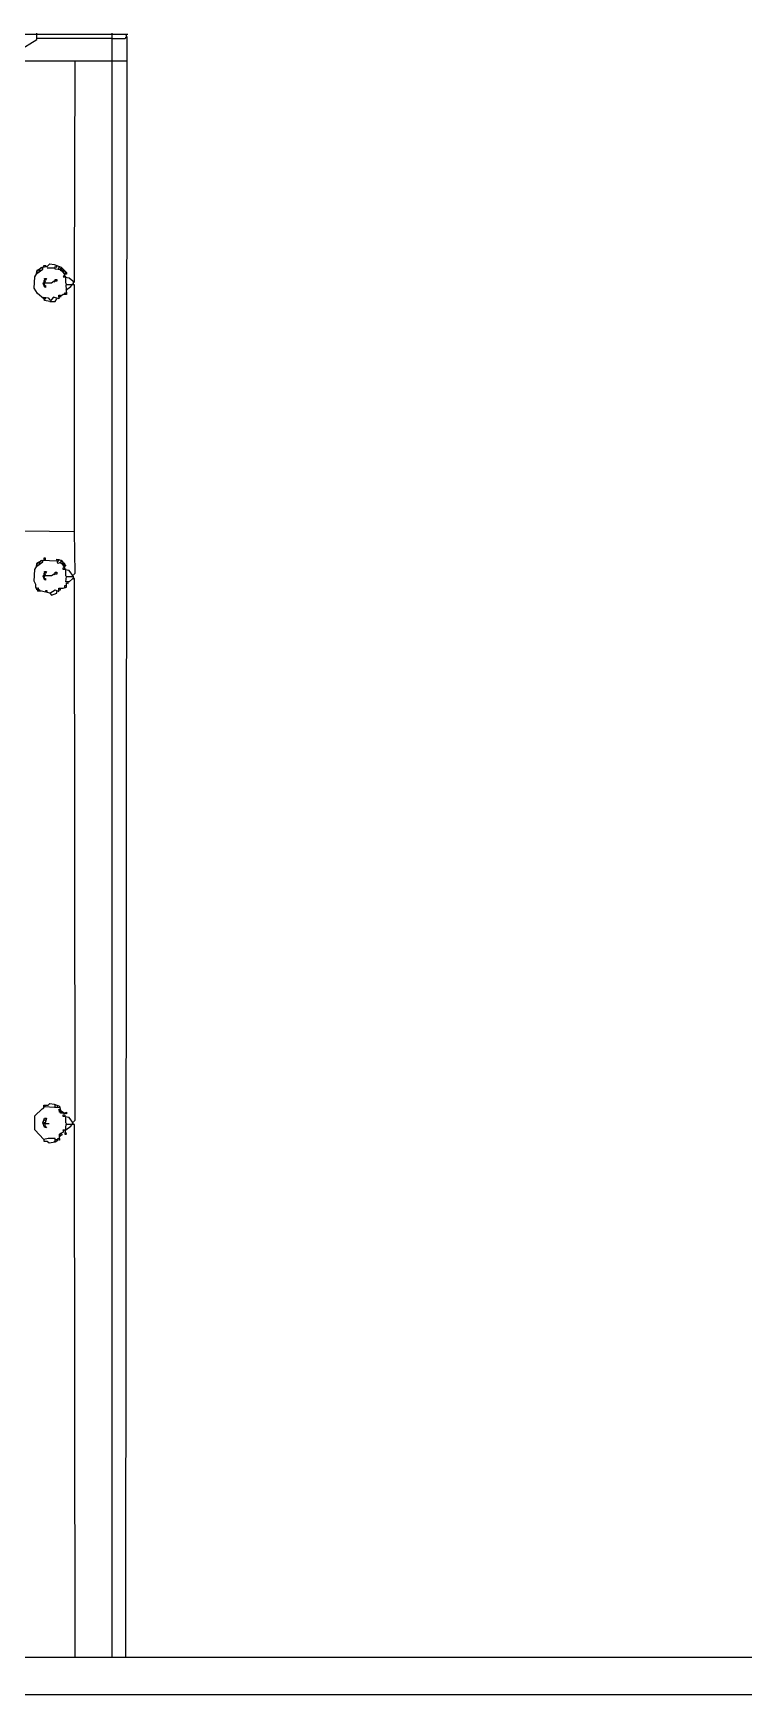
# Model space of a CAD drawing. Extents: x 3792242 to 5145247, y -1546315 to -1031918.
# Drawn here: x 4281613 to 4282186, y -1515644 to -1514304 of the extents above; entities that cross this region are included whole.
import ezdxf

# ---------------------------------------------------------------- set-up
doc = ezdxf.new("R2010")
doc.units = 0
doc.header["$MEASUREMENT"] = 0
doc.layers.add('TENKÁ', color=7, linetype='CONTINUOUS')
doc.layers.add('ZZ-chladenie', color=133, linetype='CONTINUOUS')

msp = doc.modelspace()

# ---------------------------------------------------------------- linework, layer by layer
at = {"layer": 'TENKÁ'}
for p, q in [((4307997.714, -1515613.77), (4262097.714, -1515613.77)), ((4307997.714, -1515643.77), (4262097.714, -1515643.77))]:
    msp.add_line(p, q, dxfattribs=at)
at = {"layer": 'ZZ-chladenie', "color": 9}
for p, q in [((4280757.263, -1514304.266), (4281687.162, -1514304.973)), ((4281600.955, -1514318.399), (4281615.794, -1514309.213)), ((4281615.794, -1514304.973), (4281615.794, -1514304.266)), ((4281615.794, -1514309.213), (4281615.794, -1514304.973)), ((4281676.562, -1514308.506), (4281616.501, -1514308.506)), ((4281676.562, -1515613.77), (4281676.562, -1514304.266)), ((4281676.562, -1514308.506), (4281687.162, -1514308.506)), ((4281687.162, -1514304.973), (4281689.281, -1514304.973)), ((4281687.162, -1514308.506), (4281687.868, -1514307.799)), ((4281687.868, -1514307.799), (4281687.162, -1514307.799)), ((4281687.868, -1514305.679), (4281688.575, -1514304.973)), ((4281688.575, -1514307.799), (4281687.868, -1514305.679)), ((4281688.575, -1514325.465), (4281688.575, -1514307.799)), ((4281646.885, -1514326.878), (4281605.901, -1514326.878)), ((4281646.178, -1514504.944), (4281646.885, -1514326.878)), ((4281676.562, -1514326.878), (4281646.885, -1514326.878)), ((4281687.868, -1514326.878), (4281676.562, -1514326.878)), ((4281687.483, -1515613.77), (4281688.575, -1514325.465)), ((4281687.868, -1514326.878), (4281688.575, -1514326.171)), ((4281615.794, -1514495.758), (4281620.033, -1514492.931)), ((4281615.794, -1514497.877), (4281620.74, -1514494.344)), ((4281615.794, -1514496.464), (4281616.501, -1514495.758)), ((4281615.794, -1514497.877), (4281615.794, -1514495.758)), ((4281616.501, -1514497.171), (4281615.794, -1514496.464)), ((4281616.501, -1514495.758), (4281616.501, -1514495.051)), ((4281616.501, -1514495.051), (4281617.207, -1514495.051)), ((4281617.914, -1514494.344), (4281617.207, -1514495.051)), ((4281617.207, -1514496.464), (4281617.914, -1514496.464)), ((4281618.62, -1514495.051), (4281617.914, -1514494.344)), ((4281617.914, -1514495.758), (4281618.62, -1514495.051)), ((4281617.914, -1514496.464), (4281617.914, -1514495.758)), ((4281619.327, -1514493.638), (4281619.327, -1514492.931)), ((4281620.033, -1514492.931), (4281624.274, -1514492.224)), ((4281620.74, -1514494.344), (4281620.74, -1514492.931)), ((4281621.447, -1514492.931), (4281621.447, -1514491.518)), ((4281621.447, -1514491.518), (4281622.86, -1514491.518)), ((4281622.86, -1514491.518), (4281623.567, -1514492.224)), ((4281623.567, -1514492.224), (4281622.86, -1514492.224)), ((4281624.274, -1514492.224), (4281626.393, -1514490.105)), ((4281630.633, -1514493.638), (4281624.274, -1514493.638)), ((4281626.393, -1514490.105), (4281629.926, -1514490.811)), ((4281629.926, -1514490.811), (4281635.579, -1514492.931)), ((4281630.633, -1514494.344), (4281630.633, -1514492.224)), ((4281630.633, -1514492.224), (4281632.046, -1514492.931)), ((4281635.579, -1514495.051), (4281630.633, -1514494.344)), ((4281632.046, -1514492.931), (4281632.046, -1514491.518)), ((4281633.459, -1514493.638), (4281634.166, -1514492.931)), ((4281633.459, -1514495.051), (4281633.459, -1514493.638)), ((4281634.166, -1514492.931), (4281634.166, -1514492.224)), ((4281634.872, -1514494.344), (4281635.579, -1514493.638)), ((4281635.579, -1514495.051), (4281634.872, -1514494.344)), ((4281635.579, -1514495.758), (4281634.872, -1514495.051)), ((4281635.579, -1514492.931), (4281639.819, -1514497.171)), ((4281636.285, -1514493.638), (4281635.579, -1514493.638)), ((4281638.406, -1514498.584), (4281635.579, -1514495.051)), ((4281636.285, -1514495.758), (4281635.579, -1514495.758)), ((4281636.285, -1514494.344), (4281636.285, -1514493.638)), ((4281636.992, -1514495.051), (4281636.285, -1514494.344)), ((4281636.992, -1514496.464), (4281636.285, -1514495.758)), ((4281637.699, -1514495.758), (4281636.992, -1514495.051)), ((4281637.699, -1514497.171), (4281636.992, -1514496.464)), ((4281638.406, -1514495.758), (4281637.699, -1514495.758)), ((4281638.406, -1514496.464), (4281638.406, -1514495.758)), ((4281639.112, -1514497.171), (4281638.406, -1514496.464)), ((4281613.674, -1514509.89), (4281614.381, -1514500.704)), ((4281616.501, -1514514.129), (4281613.674, -1514509.89)), ((4281614.381, -1514500.704), (4281615.794, -1514497.877)), ((4281615.794, -1514497.877), (4281615.087, -1514497.877)), ((4281615.794, -1514497.877), (4281616.501, -1514497.171)), ((4281627.806, -1514505.65), (4281620.74, -1514505.65)), ((4281620.74, -1514505.65), (4281621.447, -1514507.77)), ((4281622.86, -1514503.531), (4281621.447, -1514503.531)), ((4281621.447, -1514503.531), (4281621.447, -1514504.944)), ((4281621.447, -1514504.944), (4281622.86, -1514504.944)), ((4281622.153, -1514506.357), (4281621.447, -1514507.063)), ((4281621.447, -1514507.063), (4281622.153, -1514507.063)), ((4281621.447, -1514507.77), (4281622.86, -1514507.77)), ((4281622.86, -1514509.183), (4281621.447, -1514508.476)), ((4281622.86, -1514504.944), (4281622.153, -1514502.117)), ((4281622.153, -1514502.117), (4281623.567, -1514502.117)), ((4281622.153, -1514507.063), (4281622.153, -1514506.357)), ((4281623.567, -1514502.117), (4281622.86, -1514503.531)), ((4281622.86, -1514507.77), (4281622.86, -1514509.183)), ((4281629.926, -1514504.237), (4281627.806, -1514505.65)), ((4281630.633, -1514504.237), (4281629.926, -1514504.944)), ((4281632.046, -1514504.237), (4281629.926, -1514504.237)), ((4281630.633, -1514504.237), (4281630.633, -1514502.824)), ((4281630.633, -1514502.824), (4281632.046, -1514502.824)), ((4281632.046, -1514502.824), (4281632.046, -1514504.237)), ((4281638.406, -1514498.584), (4281636.992, -1514500.704)), ((4281636.992, -1514500.704), (4281641.939, -1514501.41)), ((4281637.699, -1514497.877), (4281637.699, -1514497.171)), ((4281638.406, -1514498.584), (4281637.699, -1514497.877)), ((4281638.406, -1514497.877), (4281639.112, -1514497.171)), ((4281638.406, -1514499.997), (4281638.406, -1514498.584)), ((4281639.819, -1514498.584), (4281638.406, -1514498.584)), ((4281639.112, -1514500.704), (4281638.406, -1514499.997)), ((4281639.112, -1514505.65), (4281639.112, -1514500.704)), ((4281639.819, -1514506.357), (4281639.112, -1514505.65)), ((4281646.178, -1514507.063), (4281639.112, -1514507.063)), ((4281639.112, -1514507.063), (4281639.819, -1514514.836)), ((4281639.112, -1514511.303), (4281643.352, -1514508.476)), ((4281639.819, -1514497.171), (4281639.819, -1514498.584)), ((4281641.939, -1514501.41), (4281646.178, -1514504.944)), ((4281643.352, -1514508.476), (4281644.765, -1514506.357)), ((4281645.471, -1514506.357), (4281645.471, -1514504.944)), ((4281646.178, -1514706.327), (4281646.178, -1514507.063)), ((4281621.447, -1514518.369), (4281616.501, -1514514.129)), ((4281622.153, -1514519.782), (4281621.447, -1514516.956)), ((4281621.447, -1514516.956), (4281624.98, -1514517.663)), ((4281621.447, -1514518.369), (4281622.86, -1514518.369)), ((4281626.393, -1514520.489), (4281622.153, -1514519.782)), ((4281622.86, -1514518.369), (4281622.86, -1514516.956)), ((4281624.98, -1514517.663), (4281626.393, -1514519.076)), ((4281629.219, -1514516.956), (4281626.393, -1514520.489)), ((4281626.393, -1514520.489), (4281630.633, -1514520.489)), ((4281633.459, -1514518.369), (4281629.219, -1514516.956)), ((4281630.633, -1514520.489), (4281632.046, -1514518.369)), ((4281633.459, -1514516.956), (4281633.459, -1514515.542)), ((4281633.459, -1514515.542), (4281634.872, -1514515.542)), ((4281634.166, -1514516.956), (4281633.459, -1514516.956)), ((4281633.459, -1514516.956), (4281633.459, -1514518.369)), ((4281636.992, -1514514.836), (4281634.166, -1514516.956)), ((4281634.872, -1514515.542), (4281634.872, -1514516.249)), ((4281634.872, -1514516.249), (4281634.872, -1514516.956)), ((4281639.819, -1514514.836), (4281636.992, -1514514.836)), ((4281638.406, -1514514.836), (4281638.406, -1514513.423)), ((4281638.406, -1514513.423), (4281639.112, -1514513.423)), ((4281639.112, -1514513.423), (4281639.819, -1514513.423)), ((4281646.178, -1514706.327), (4281605.901, -1514705.621)), ((4281646.885, -1514739.538), (4281646.178, -1514706.327)), ((4281613.674, -1514745.897), (4281614.381, -1514736.712)), ((4281614.381, -1514736.712), (4281615.794, -1514733.885)), ((4281615.794, -1514733.885), (4281615.087, -1514733.885)), ((4281615.794, -1514731.765), (4281620.033, -1514728.939)), ((4281615.794, -1514733.885), (4281620.74, -1514730.352)), ((4281615.794, -1514732.472), (4281616.501, -1514731.765)), ((4281615.794, -1514733.885), (4281615.794, -1514731.765)), ((4281616.501, -1514733.178), (4281615.794, -1514732.472)), ((4281615.794, -1514733.885), (4281616.501, -1514733.178)), ((4281616.501, -1514731.765), (4281616.501, -1514731.059)), ((4281616.501, -1514731.059), (4281617.207, -1514731.059)), ((4281617.914, -1514730.352), (4281617.207, -1514731.059)), ((4281617.207, -1514732.472), (4281617.914, -1514732.472)), ((4281618.62, -1514731.059), (4281617.914, -1514730.352)), ((4281617.914, -1514731.765), (4281618.62, -1514731.059)), ((4281617.914, -1514732.472), (4281617.914, -1514731.765)), ((4281619.327, -1514729.646), (4281619.327, -1514728.939)), ((4281620.033, -1514728.939), (4281632.046, -1514729.646)), ((4281620.74, -1514730.352), (4281620.74, -1514728.939)), ((4281622.86, -1514727.526), (4281621.447, -1514727.526)), ((4281621.447, -1514727.526), (4281621.447, -1514728.939)), ((4281622.86, -1514728.939), (4281622.86, -1514727.526)), ((4281632.753, -1514731.765), (4281632.046, -1514728.232)), ((4281632.046, -1514728.232), (4281635.579, -1514728.939)), ((4281632.046, -1514729.646), (4281633.459, -1514729.646)), ((4281634.872, -1514731.059), (4281632.753, -1514731.765)), ((4281633.459, -1514729.646), (4281633.459, -1514728.232)), ((4281635.579, -1514729.646), (4281634.872, -1514730.352)), ((4281636.992, -1514733.178), (4281634.872, -1514731.059)), ((4281636.285, -1514731.765), (4281634.872, -1514731.765)), ((4281635.579, -1514728.939), (4281639.112, -1514733.885)), ((4281636.285, -1514729.646), (4281635.579, -1514729.646)), ((4281636.285, -1514730.352), (4281636.285, -1514729.646)), ((4281636.992, -1514731.059), (4281636.285, -1514730.352)), ((4281636.992, -1514732.472), (4281636.285, -1514731.765)), ((4281637.699, -1514731.765), (4281636.992, -1514731.059)), ((4281637.699, -1514733.178), (4281636.992, -1514732.472)), ((4281638.406, -1514735.298), (4281636.992, -1514733.178)), ((4281636.992, -1514736.712), (4281636.992, -1514735.298)), ((4281636.992, -1514735.298), (4281638.406, -1514735.298)), ((4281641.939, -1514737.418), (4281636.992, -1514736.712)), ((4281638.406, -1514731.765), (4281637.699, -1514731.765)), ((4281637.699, -1514733.885), (4281637.699, -1514733.178)), ((4281638.406, -1514733.885), (4281637.699, -1514733.885)), ((4281638.406, -1514732.472), (4281638.406, -1514731.765)), ((4281639.112, -1514733.885), (4281638.406, -1514733.885)), ((4281638.406, -1514736.005), (4281638.406, -1514735.298)), ((4281639.112, -1514736.712), (4281638.406, -1514736.005)), ((4281639.112, -1514741.657), (4281639.112, -1514736.712)), ((4281645.471, -1514742.364), (4281641.939, -1514737.418)), ((4281615.087, -1514748.724), (4281613.674, -1514745.897)), ((4281615.087, -1514750.844), (4281615.087, -1514748.724)), ((4281617.207, -1514754.377), (4281615.087, -1514750.844)), ((4281627.806, -1514741.657), (4281620.74, -1514741.657)), ((4281620.74, -1514741.657), (4281621.447, -1514743.778)), ((4281622.86, -1514739.538), (4281621.447, -1514739.538)), ((4281621.447, -1514739.538), (4281621.447, -1514740.951)), ((4281621.447, -1514740.951), (4281622.86, -1514740.951)), ((4281622.153, -1514742.364), (4281621.447, -1514743.071)), ((4281621.447, -1514743.071), (4281622.153, -1514743.071)), ((4281621.447, -1514743.778), (4281622.86, -1514743.778)), ((4281622.86, -1514745.191), (4281621.447, -1514744.484)), ((4281622.86, -1514740.951), (4281622.153, -1514738.125)), ((4281622.153, -1514738.125), (4281623.567, -1514738.125)), ((4281622.153, -1514743.071), (4281622.153, -1514742.364)), ((4281623.567, -1514738.125), (4281622.86, -1514739.538)), ((4281622.86, -1514743.778), (4281622.86, -1514745.191)), ((4281629.926, -1514740.244), (4281627.806, -1514741.657)), ((4281630.633, -1514740.244), (4281629.926, -1514740.951)), ((4281632.046, -1514740.244), (4281629.926, -1514740.244)), ((4281630.633, -1514740.244), (4281630.633, -1514738.831)), ((4281630.633, -1514738.831), (4281632.046, -1514738.831)), ((4281632.046, -1514738.831), (4281632.046, -1514740.244)), ((4281636.992, -1514751.551), (4281639.819, -1514750.844)), ((4281638.406, -1514750.844), (4281638.406, -1514749.43)), ((4281638.406, -1514749.43), (4281639.112, -1514749.43)), ((4281639.819, -1514742.364), (4281639.112, -1514741.657)), ((4281639.112, -1514746.604), (4281639.819, -1514742.364)), ((4281641.939, -1514746.604), (4281639.112, -1514746.604)), ((4281639.819, -1514742.364), (4281645.471, -1514742.364)), ((4281639.819, -1514750.844), (4281639.819, -1514747.311)), ((4281639.819, -1514747.311), (4281641.232, -1514748.017)), ((4281641.232, -1514748.017), (4281641.232, -1514746.604)), ((4281644.765, -1514743.778), (4281641.939, -1514746.604)), ((4281645.471, -1514743.778), (4281644.765, -1514744.484)), ((4281646.178, -1514743.778), (4281644.765, -1514743.778)), ((4281645.471, -1514740.951), (4281646.885, -1514739.538)), ((4281645.471, -1514743.778), (4281645.471, -1514742.364)), ((4281646.885, -1515180.462), (4281646.178, -1514743.778)), ((4281615.794, -1514752.964), (4281615.794, -1514752.257)), ((4281616.501, -1514752.964), (4281615.794, -1514752.964)), ((4281617.207, -1514751.551), (4281616.501, -1514751.551)), ((4281618.62, -1514753.67), (4281616.501, -1514751.551)), ((4281617.207, -1514753.67), (4281616.501, -1514752.964)), ((4281617.207, -1514752.257), (4281617.207, -1514751.551)), ((4281617.914, -1514752.964), (4281617.207, -1514753.67)), ((4281618.62, -1514753.67), (4281617.207, -1514754.377)), ((4281618.62, -1514753.67), (4281617.914, -1514752.964)), ((4281618.62, -1514753.67), (4281618.62, -1514754.377)), ((4281626.393, -1514755.79), (4281618.62, -1514753.67)), ((4281624.274, -1514753.67), (4281622.86, -1514753.67)), ((4281622.86, -1514753.67), (4281622.86, -1514754.377)), ((4281624.274, -1514755.083), (4281624.274, -1514753.67)), ((4281626.393, -1514755.79), (4281630.633, -1514752.964)), ((4281626.393, -1514755.79), (4281627.1, -1514755.083)), ((4281626.393, -1514755.79), (4281627.806, -1514757.203)), ((4281627.806, -1514757.203), (4281632.046, -1514755.79)), ((4281630.633, -1514752.964), (4281633.459, -1514754.377)), ((4281632.046, -1514755.79), (4281632.046, -1514754.377)), ((4281633.459, -1514754.377), (4281633.459, -1514751.551)), ((4281633.459, -1514751.551), (4281636.992, -1514751.551)), ((4281633.459, -1514752.964), (4281634.872, -1514752.964)), ((4281634.872, -1514752.964), (4281634.872, -1514752.257)), ((4281614.381, -1515176.929), (4281620.033, -1515171.277)), ((4281614.381, -1515188.235), (4281614.381, -1515176.929)), ((4281620.033, -1515171.277), (4281621.447, -1515170.57)), ((4281620.74, -1515182.582), (4281622.153, -1515179.049)), ((4281621.447, -1515170.57), (4281621.447, -1515168.45)), ((4281621.447, -1515168.45), (4281624.98, -1515168.45)), ((4281622.153, -1515169.863), (4281622.86, -1515169.156)), ((4281634.166, -1515170.57), (4281622.153, -1515169.863)), ((4281622.153, -1515179.049), (4281623.567, -1515179.049)), ((4281623.567, -1515179.049), (4281622.153, -1515184.702)), ((4281624.98, -1515168.45), (4281626.393, -1515167.037)), ((4281626.393, -1515167.037), (4281629.926, -1515167.743)), ((4281629.926, -1515167.743), (4281634.166, -1515169.156)), ((4281630.633, -1515169.863), (4281630.633, -1515168.45)), ((4281630.633, -1515169.863), (4281630.633, -1515170.57)), ((4281632.753, -1515169.863), (4281632.046, -1515169.156)), ((4281634.872, -1515174.809), (4281633.459, -1515171.983)), ((4281633.459, -1515171.983), (4281634.166, -1515171.983)), ((4281634.166, -1515169.156), (4281634.872, -1515172.69)), ((4281634.872, -1515171.983), (4281634.166, -1515171.983)), ((4281634.166, -1515174.103), (4281634.166, -1515173.396)), ((4281634.872, -1515174.103), (4281634.166, -1515174.103)), ((4281634.872, -1515172.69), (4281634.872, -1515171.983)), ((4281635.579, -1515173.396), (4281634.872, -1515172.69)), ((4281634.872, -1515172.69), (4281638.406, -1515174.809)), ((4281635.579, -1515174.809), (4281634.872, -1515174.103)), ((4281639.819, -1515175.516), (4281634.872, -1515174.809)), ((4281636.285, -1515174.103), (4281635.579, -1515173.396)), ((4281636.285, -1515174.103), (4281635.579, -1515174.809)), ((4281636.285, -1515174.103), (4281636.992, -1515174.103)), ((4281636.992, -1515177.636), (4281636.992, -1515176.222)), ((4281636.992, -1515176.222), (4281638.406, -1515176.222)), ((4281641.939, -1515178.343), (4281636.992, -1515177.636)), ((4281638.406, -1515174.809), (4281639.819, -1515174.103)), ((4281638.406, -1515176.222), (4281638.406, -1515177.636)), ((4281639.112, -1515182.582), (4281639.112, -1515177.636)), ((4281639.819, -1515174.103), (4281639.819, -1515175.516)), ((4281645.471, -1515183.289), (4281641.939, -1515178.343)), ((4281621.447, -1515196.008), (4281614.381, -1515188.235)), ((4281622.153, -1515186.115), (4281620.74, -1515182.582)), ((4281621.447, -1515182.582), (4281622.153, -1515181.876)), ((4281622.153, -1515183.289), (4281621.447, -1515182.582)), ((4281622.153, -1515180.462), (4281622.86, -1515180.462)), ((4281622.86, -1515180.462), (4281622.153, -1515180.462)), ((4281622.153, -1515183.289), (4281625.687, -1515183.289)), ((4281622.153, -1515184.702), (4281623.567, -1515186.822)), ((4281622.153, -1515186.115), (4281622.86, -1515185.408)), ((4281623.567, -1515186.822), (4281622.153, -1515186.115)), ((4281622.86, -1515185.408), (4281622.86, -1515184.702)), ((4281634.166, -1515191.768), (4281637.699, -1515189.648)), ((4281634.166, -1515192.474), (4281634.872, -1515191.768)), ((4281634.166, -1515193.888), (4281636.285, -1515191.768)), ((4281634.166, -1515195.301), (4281634.166, -1515191.768)), ((4281634.872, -1515193.181), (4281634.166, -1515192.474)), ((4281634.166, -1515193.888), (4281634.872, -1515193.181)), ((4281634.872, -1515191.768), (4281634.872, -1515191.061)), ((4281634.872, -1515191.061), (4281635.579, -1515191.061)), ((4281635.579, -1515192.474), (4281636.285, -1515192.474)), ((4281636.285, -1515192.474), (4281636.285, -1515191.768)), ((4281637.699, -1515189.648), (4281636.992, -1515188.235)), ((4281636.992, -1515188.235), (4281639.112, -1515188.235)), ((4281639.112, -1515183.995), (4281638.406, -1515191.768)), ((4281638.406, -1515191.768), (4281639.819, -1515191.768)), ((4281639.819, -1515183.289), (4281639.112, -1515182.582)), ((4281646.178, -1515183.995), (4281639.112, -1515183.995)), ((4281639.112, -1515188.235), (4281643.352, -1515185.408)), ((4281639.819, -1515191.768), (4281639.112, -1515190.355)), ((4281643.352, -1515185.408), (4281644.765, -1515183.289)), ((4281645.471, -1515181.876), (4281646.885, -1515180.462)), ((4281646.873, -1515613.77), (4281646.178, -1515183.995)), ((4281624.98, -1515195.301), (4281621.447, -1515196.008)), ((4281621.447, -1515196.008), (4281621.447, -1515197.421)), ((4281621.447, -1515197.421), (4281624.274, -1515197.421)), ((4281624.274, -1515197.421), (4281625.687, -1515198.834)), ((4281630.633, -1515195.301), (4281624.98, -1515195.301)), ((4281625.687, -1515198.834), (4281630.633, -1515198.127)), ((4281630.633, -1515197.421), (4281629.926, -1515198.127)), ((4281630.633, -1515197.421), (4281630.633, -1515195.301)), ((4281630.633, -1515196.008), (4281632.046, -1515196.008)), ((4281630.633, -1515198.127), (4281632.753, -1515196.714)), ((4281632.046, -1515196.008), (4281632.046, -1515196.714)), ((4281632.753, -1515196.714), (4281632.753, -1515195.301)), ((4281632.753, -1515195.301), (4281634.166, -1515195.301)), ((4281634.166, -1515193.888), (4281633.459, -1515193.888)), ((4281634.166, -1515196.714), (4281633.459, -1515196.714)), ((4281634.166, -1515195.301), (4281634.166, -1515196.714))]:
    msp.add_line(p, q, dxfattribs=at)

doc.saveas('drawing.dxf')
